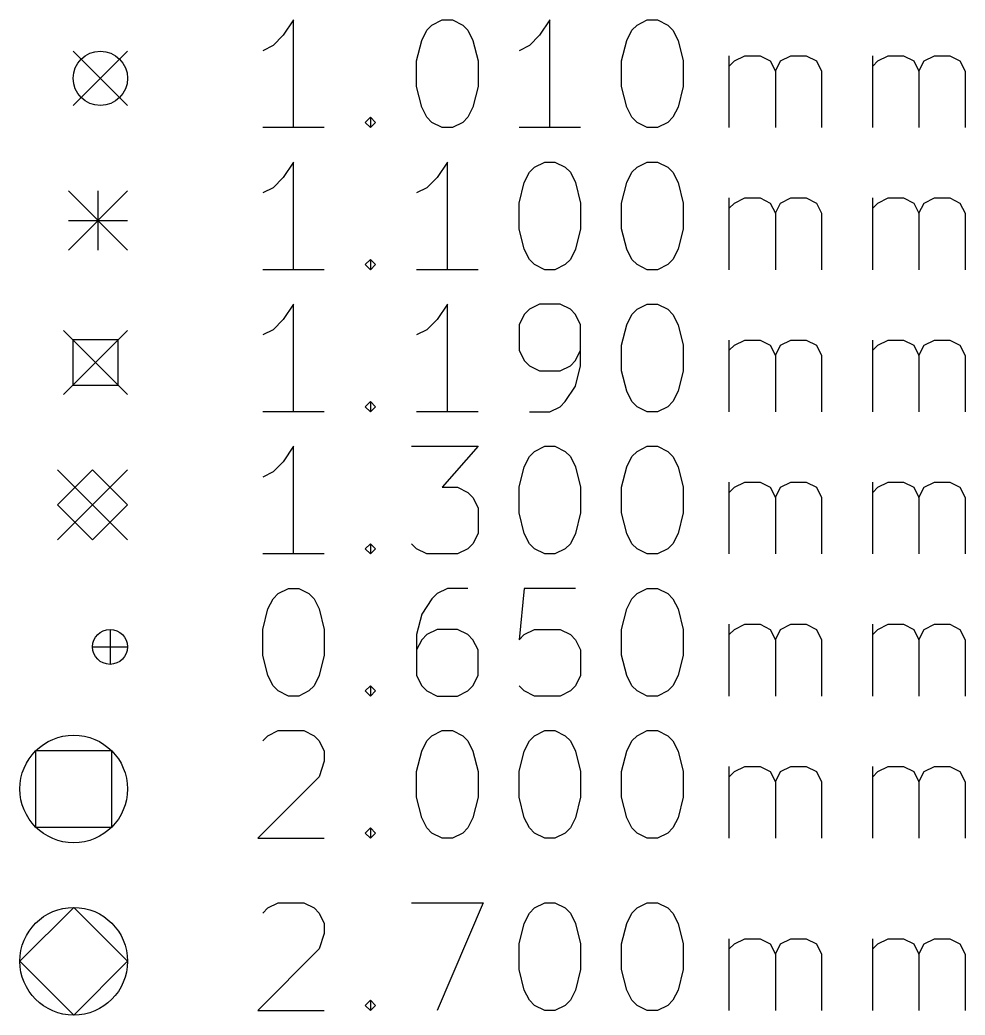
# Model space of a CAD drawing. Header units: millimetres. Extents: x 98 to 190, y -210 to -100.
# Drawn here: x 97.95 to 115.51, y -209.05 to -190.56 of the extents above; entities that cross this region are included whole.
import ezdxf

# ---------------------------------------------------------------- set-up
doc = ezdxf.new("R2010")
doc.units = ezdxf.units.MM
doc.layers.add('BLACK', color=250, linetype='CONTINUOUS')

msp = doc.modelspace()

# ---------------------------------------------------------------- linework, layer by layer
at = {"layer": 'BLACK', "linetype": 'CONTINUOUS'}
for p, q in [((103.033958, -190.564838), (102.843482, -190.850552)), ((103.033958, -192.564838), (103.033958, -190.564838)), ((105.605387, -190.660076), (105.795863, -190.564838)), ((105.795863, -190.564838), (105.98634, -190.564838)), ((105.98634, -190.564838), (106.176816, -190.660076)), ((107.795863, -190.564838), (107.605387, -190.850552)), ((107.795863, -192.564838), (107.795863, -190.564838)), ((109.414911, -190.660076), (109.605387, -190.564838)), ((109.605387, -190.564838), (109.795864, -190.564838)), ((109.795864, -190.564838), (109.98634, -190.660076)), ((105.414911, -190.94579), (105.510149, -190.755314)), ((105.510149, -190.755314), (105.605387, -190.660076)), ((106.176816, -190.660076), (106.272054, -190.755314)), ((106.272054, -190.755314), (106.367292, -190.94579)), ((109.224435, -190.94579), (109.319673, -190.755314)), ((109.319673, -190.755314), (109.414911, -190.660076)), ((109.98634, -190.660076), (110.081578, -190.755314)), ((110.081578, -190.755314), (110.176816, -190.94579)), ((102.843482, -190.850552), (102.653006, -191.041028)), ((105.319673, -191.326742), (105.414911, -190.94579)), ((106.367292, -190.94579), (106.46253, -191.326742)), ((107.605387, -190.850552), (107.414911, -191.041028)), ((109.129197, -191.326742), (109.224435, -190.94579)), ((110.176816, -190.94579), (110.272054, -191.326742)), ((102.653006, -191.041028), (102.46253, -191.136266)), ((107.414911, -191.041028), (107.224435, -191.136266)), ((98.94, -191.145), (99.95, -192.155)), ((99.95, -191.145), (98.94, -192.155)), ((111.129197, -192.564838), (111.129197, -191.231504)), ((111.224435, -191.326742), (111.414911, -191.231504)), ((111.414911, -191.231504), (111.700626, -191.231504)), ((111.700626, -191.231504), (111.891102, -191.326742)), ((112.081578, -191.326742), (112.272054, -191.231504)), ((112.272054, -191.231504), (112.557768, -191.231504)), ((112.557768, -191.231504), (112.748245, -191.326742)), ((113.795864, -192.564838), (113.795864, -191.231504)), ((113.891102, -191.326742), (114.081578, -191.231504)), ((114.081578, -191.231504), (114.367293, -191.231504)), ((114.367293, -191.231504), (114.557769, -191.326742)), ((114.748245, -191.326742), (114.938721, -191.231504)), ((114.938721, -191.231504), (115.224435, -191.231504)), ((115.224435, -191.231504), (115.414912, -191.326742)), ((105.319673, -191.802933), (105.319673, -191.326742)), ((106.46253, -191.326742), (106.46253, -191.802933)), ((109.129197, -191.802933), (109.129197, -191.326742)), ((110.272054, -191.326742), (110.272054, -191.802933)), ((111.129197, -191.42198), (111.224435, -191.326742)), ((111.891102, -191.326742), (111.98634, -191.517219)), ((111.98634, -191.517219), (112.081578, -191.326742)), ((112.748245, -191.326742), (112.843483, -191.517219)), ((113.795864, -191.42198), (113.891102, -191.326742)), ((114.557769, -191.326742), (114.653007, -191.517219)), ((114.653007, -191.517219), (114.748245, -191.326742)), ((115.414912, -191.326742), (115.51015, -191.517219)), ((111.98634, -191.517219), (111.98634, -192.564838)), ((112.843483, -191.517219), (112.843483, -192.564838)), ((114.653007, -191.517219), (114.653007, -192.564838)), ((115.51015, -191.517219), (115.51015, -192.564838)), ((105.414911, -192.183885), (105.319673, -191.802933)), ((106.46253, -191.802933), (106.367292, -192.183885)), ((109.224435, -192.183885), (109.129197, -191.802933)), ((110.272054, -191.802933), (110.176816, -192.183885)), ((105.510149, -192.374361), (105.414911, -192.183885)), ((106.367292, -192.183885), (106.272054, -192.374361)), ((109.319673, -192.374361), (109.224435, -192.183885)), ((110.176816, -192.183885), (110.081578, -192.374361)), ((104.367292, -192.4696), (104.46253, -192.374361)), ((104.46253, -192.374361), (104.557768, -192.4696)), ((104.46253, -192.374361), (104.46253, -192.564838)), ((105.605387, -192.4696), (105.510149, -192.374361)), ((106.272054, -192.374361), (106.176816, -192.4696)), ((109.414911, -192.4696), (109.319673, -192.374361)), ((110.081578, -192.374361), (109.98634, -192.4696)), ((103.605387, -192.564838), (102.46253, -192.564838)), ((104.46253, -192.564838), (104.367292, -192.4696)), ((104.557768, -192.4696), (104.46253, -192.564838)), ((105.795863, -192.564838), (105.605387, -192.4696)), ((105.98634, -192.564838), (105.795863, -192.564838)), ((106.176816, -192.4696), (105.98634, -192.564838)), ((108.367292, -192.564838), (107.224435, -192.564838)), ((109.605387, -192.564838), (109.414911, -192.4696)), ((109.795864, -192.564838), (109.605387, -192.564838)), ((109.98634, -192.4696), (109.795864, -192.564838)), ((103.033958, -193.204838), (102.843482, -193.490552)), ((103.033958, -195.204838), (103.033958, -193.204838)), ((105.891101, -193.204838), (105.700625, -193.490552)), ((105.891101, -195.204838), (105.891101, -193.204838)), ((107.414911, -193.395314), (107.510149, -193.300076)), ((107.510149, -193.300076), (107.700625, -193.204838)), ((107.700625, -193.204838), (107.891102, -193.204838)), ((107.891102, -193.204838), (108.081578, -193.300076)), ((108.081578, -193.300076), (108.176816, -193.395314)), ((109.319673, -193.395314), (109.414911, -193.300076)), ((109.414911, -193.300076), (109.605387, -193.204838)), ((109.605387, -193.204838), (109.795864, -193.204838)), ((109.795864, -193.204838), (109.98634, -193.300076)), ((109.98634, -193.300076), (110.081578, -193.395314)), ((102.843482, -193.490552), (102.653006, -193.681028)), ((105.700625, -193.490552), (105.510149, -193.681028)), ((107.319673, -193.58579), (107.414911, -193.395314)), ((108.176816, -193.395314), (108.272054, -193.58579)), ((109.224435, -193.58579), (109.319673, -193.395314)), ((110.081578, -193.395314), (110.176816, -193.58579)), ((102.653006, -193.681028), (102.46253, -193.776266)), ((105.510149, -193.681028), (105.319673, -193.776266)), ((107.224435, -193.966742), (107.319673, -193.58579)), ((108.272054, -193.58579), (108.367292, -193.966742)), ((109.129197, -193.966742), (109.224435, -193.58579)), ((110.176816, -193.58579), (110.272054, -193.966742)), ((98.85, -193.74), (99.95, -194.84)), ((99.95, -193.74), (98.85, -194.84)), ((99.4, -193.74), (99.4, -194.84)), ((111.129197, -195.204838), (111.129197, -193.871504)), ((111.224435, -193.966742), (111.414911, -193.871504)), ((111.414911, -193.871504), (111.700626, -193.871504)), ((111.700626, -193.871504), (111.891102, -193.966742)), ((112.081578, -193.966742), (112.272054, -193.871504)), ((112.272054, -193.871504), (112.557768, -193.871504)), ((112.557768, -193.871504), (112.748245, -193.966742)), ((113.795864, -195.204838), (113.795864, -193.871504)), ((113.891102, -193.966742), (114.081578, -193.871504)), ((114.081578, -193.871504), (114.367293, -193.871504)), ((114.367293, -193.871504), (114.557769, -193.966742)), ((114.748245, -193.966742), (114.938721, -193.871504)), ((114.938721, -193.871504), (115.224435, -193.871504)), ((115.224435, -193.871504), (115.414912, -193.966742)), ((107.224435, -194.442933), (107.224435, -193.966742)), ((108.367292, -193.966742), (108.367292, -194.442933)), ((109.129197, -194.442933), (109.129197, -193.966742)), ((110.272054, -193.966742), (110.272054, -194.442933)), ((111.129197, -194.06198), (111.224435, -193.966742)), ((111.891102, -193.966742), (111.98634, -194.157219)), ((111.98634, -194.157219), (112.081578, -193.966742)), ((112.748245, -193.966742), (112.843483, -194.157219)), ((113.795864, -194.06198), (113.891102, -193.966742)), ((114.557769, -193.966742), (114.653007, -194.157219)), ((114.653007, -194.157219), (114.748245, -193.966742)), ((115.414912, -193.966742), (115.51015, -194.157219)), ((111.98634, -194.157219), (111.98634, -195.204838)), ((112.843483, -194.157219), (112.843483, -195.204838)), ((114.653007, -194.157219), (114.653007, -195.204838)), ((115.51015, -194.157219), (115.51015, -195.204838)), ((98.85, -194.29), (99.95, -194.29)), ((107.319673, -194.823885), (107.224435, -194.442933)), ((108.367292, -194.442933), (108.272054, -194.823885)), ((109.224435, -194.823885), (109.129197, -194.442933)), ((110.272054, -194.442933), (110.176816, -194.823885)), ((107.414911, -195.014361), (107.319673, -194.823885)), ((108.272054, -194.823885), (108.176816, -195.014361)), ((109.319673, -195.014361), (109.224435, -194.823885)), ((110.176816, -194.823885), (110.081578, -195.014361)), ((104.367292, -195.1096), (104.46253, -195.014361)), ((104.46253, -195.014361), (104.557768, -195.1096)), ((104.46253, -195.014361), (104.46253, -195.204838)), ((107.510149, -195.1096), (107.414911, -195.014361)), ((108.176816, -195.014361), (108.081578, -195.1096)), ((109.414911, -195.1096), (109.319673, -195.014361)), ((110.081578, -195.014361), (109.98634, -195.1096)), ((104.46253, -195.204838), (104.367292, -195.1096)), ((104.557768, -195.1096), (104.46253, -195.204838)), ((107.700625, -195.204838), (107.510149, -195.1096)), ((108.081578, -195.1096), (107.891102, -195.204838)), ((109.605387, -195.204838), (109.414911, -195.1096)), ((109.98634, -195.1096), (109.795864, -195.204838)), ((103.605387, -195.204838), (102.46253, -195.204838)), ((106.46253, -195.204838), (105.319673, -195.204838)), ((107.891102, -195.204838), (107.700625, -195.204838)), ((109.795864, -195.204838), (109.605387, -195.204838)), ((103.033958, -195.844838), (102.843482, -196.130552)), ((103.033958, -197.844838), (103.033958, -195.844838)), ((105.891101, -195.844838), (105.700625, -196.130552)), ((105.891101, -197.844838), (105.891101, -195.844838)), ((107.414911, -195.940076), (107.319673, -196.035314)), ((107.605387, -195.844838), (107.414911, -195.940076)), ((107.98634, -195.844838), (107.605387, -195.844838)), ((108.176816, -195.940076), (107.98634, -195.844838)), ((108.272054, -196.035314), (108.176816, -195.940076)), ((109.319673, -196.035314), (109.414911, -195.940076)), ((109.414911, -195.940076), (109.605387, -195.844838)), ((109.605387, -195.844838), (109.795864, -195.844838)), ((109.795864, -195.844838), (109.98634, -195.940076)), ((109.98634, -195.940076), (110.081578, -196.035314)), ((107.319673, -196.035314), (107.224435, -196.22579)), ((108.367292, -196.22579), (108.272054, -196.035314)), ((109.224435, -196.22579), (109.319673, -196.035314)), ((110.081578, -196.035314), (110.176816, -196.22579)), ((102.843482, -196.130552), (102.653006, -196.321028)), ((105.700625, -196.130552), (105.510149, -196.321028)), ((107.224435, -196.22579), (107.224435, -196.70198)), ((108.367292, -196.987695), (108.367292, -196.22579)), ((109.129197, -196.606742), (109.224435, -196.22579)), ((110.176816, -196.22579), (110.272054, -196.606742)), ((98.76, -196.335), (99.95, -197.525)), ((99.95, -196.335), (98.76, -197.525)), ((102.653006, -196.321028), (102.46253, -196.416266)), ((105.510149, -196.321028), (105.319673, -196.416266)), ((99.775733, -196.509267), (98.934267, -196.509267)), ((98.934267, -196.509267), (98.934267, -197.350733)), ((99.775733, -197.350733), (99.775733, -196.509267)), ((109.129197, -197.082933), (109.129197, -196.606742)), ((110.272054, -196.606742), (110.272054, -197.082933)), ((111.129197, -197.844838), (111.129197, -196.511504)), ((111.129197, -196.70198), (111.224435, -196.606742)), ((111.224435, -196.606742), (111.414911, -196.511504)), ((111.414911, -196.511504), (111.700626, -196.511504)), ((111.700626, -196.511504), (111.891102, -196.606742)), ((111.891102, -196.606742), (111.98634, -196.797219)), ((111.98634, -196.797219), (112.081578, -196.606742)), ((112.081578, -196.606742), (112.272054, -196.511504)), ((112.272054, -196.511504), (112.557768, -196.511504)), ((112.557768, -196.511504), (112.748245, -196.606742)), ((112.748245, -196.606742), (112.843483, -196.797219)), ((113.795864, -197.844838), (113.795864, -196.511504)), ((113.795864, -196.70198), (113.891102, -196.606742)), ((113.891102, -196.606742), (114.081578, -196.511504)), ((114.081578, -196.511504), (114.367293, -196.511504)), ((114.367293, -196.511504), (114.557769, -196.606742)), ((114.557769, -196.606742), (114.653007, -196.797219)), ((114.653007, -196.797219), (114.748245, -196.606742)), ((114.748245, -196.606742), (114.938721, -196.511504)), ((114.938721, -196.511504), (115.224435, -196.511504)), ((115.224435, -196.511504), (115.414912, -196.606742)), ((115.414912, -196.606742), (115.51015, -196.797219)), ((107.224435, -196.70198), (107.319673, -196.892457)), ((108.272054, -196.892457), (108.367292, -196.70198)), ((111.98634, -196.797219), (111.98634, -197.844838)), ((112.843483, -196.797219), (112.843483, -197.844838)), ((114.653007, -196.797219), (114.653007, -197.844838)), ((115.51015, -196.797219), (115.51015, -197.844838)), ((107.319673, -196.892457), (107.414911, -196.987695)), ((107.414911, -196.987695), (107.605387, -197.082933)), ((107.98634, -197.082933), (108.176816, -196.987695)), ((108.176816, -196.987695), (108.272054, -196.892457)), ((108.272054, -197.368647), (108.367292, -196.987695)), ((107.605387, -197.082933), (107.98634, -197.082933)), ((109.224435, -197.463885), (109.129197, -197.082933)), ((110.272054, -197.082933), (110.176816, -197.463885)), ((98.934267, -197.350733), (99.775733, -197.350733)), ((108.081578, -197.654361), (108.272054, -197.368647)), ((109.319673, -197.654361), (109.224435, -197.463885)), ((110.176816, -197.463885), (110.081578, -197.654361)), ((104.367292, -197.7496), (104.46253, -197.654361)), ((104.46253, -197.844838), (104.367292, -197.7496)), ((104.46253, -197.654361), (104.557768, -197.7496)), ((104.46253, -197.654361), (104.46253, -197.844838)), ((104.557768, -197.7496), (104.46253, -197.844838)), ((107.795863, -197.844838), (107.98634, -197.7496)), ((107.98634, -197.7496), (108.081578, -197.654361)), ((109.414911, -197.7496), (109.319673, -197.654361)), ((109.605387, -197.844838), (109.414911, -197.7496)), ((109.98634, -197.7496), (109.795864, -197.844838)), ((110.081578, -197.654361), (109.98634, -197.7496)), ((103.605387, -197.844838), (102.46253, -197.844838)), ((106.46253, -197.844838), (105.319673, -197.844838)), ((107.414911, -197.844838), (107.795863, -197.844838)), ((109.795864, -197.844838), (109.605387, -197.844838)), ((103.033958, -198.484838), (102.843482, -198.770552)), ((103.033958, -200.484838), (103.033958, -198.484838)), ((105.224435, -198.484838), (106.46253, -198.484838)), ((106.46253, -198.484838), (105.795863, -199.246742)), ((107.510149, -198.580076), (107.700625, -198.484838)), ((107.700625, -198.484838), (107.891102, -198.484838)), ((107.891102, -198.484838), (108.081578, -198.580076)), ((109.414911, -198.580076), (109.605387, -198.484838)), ((109.605387, -198.484838), (109.795864, -198.484838)), ((109.795864, -198.484838), (109.98634, -198.580076)), ((107.319673, -198.86579), (107.414911, -198.675314)), ((107.414911, -198.675314), (107.510149, -198.580076)), ((108.081578, -198.580076), (108.176816, -198.675314)), ((108.176816, -198.675314), (108.272054, -198.86579)), ((109.224435, -198.86579), (109.319673, -198.675314)), ((109.319673, -198.675314), (109.414911, -198.580076)), ((109.98634, -198.580076), (110.081578, -198.675314)), ((110.081578, -198.675314), (110.176816, -198.86579)), ((102.843482, -198.770552), (102.653006, -198.961028)), ((107.224435, -199.246742), (107.319673, -198.86579)), ((108.272054, -198.86579), (108.367292, -199.246742)), ((109.129197, -199.246742), (109.224435, -198.86579)), ((110.176816, -198.86579), (110.272054, -199.246742)), ((98.65, -198.92), (99.95, -200.22)), ((99.95, -198.92), (98.65, -200.22)), ((99.3, -198.92), (98.65, -199.57)), ((99.95, -199.57), (99.3, -198.92)), ((102.653006, -198.961028), (102.46253, -199.056266)), ((105.795863, -199.246742), (106.081578, -199.246742)), ((106.081578, -199.246742), (106.272054, -199.34198)), ((107.224435, -199.722933), (107.224435, -199.246742)), ((108.367292, -199.246742), (108.367292, -199.722933)), ((109.129197, -199.722933), (109.129197, -199.246742)), ((110.272054, -199.246742), (110.272054, -199.722933)), ((111.129197, -200.484838), (111.129197, -199.151504)), ((111.129197, -199.34198), (111.224435, -199.246742)), ((111.224435, -199.246742), (111.414911, -199.151504)), ((111.414911, -199.151504), (111.700626, -199.151504)), ((111.700626, -199.151504), (111.891102, -199.246742)), ((111.891102, -199.246742), (111.98634, -199.437219)), ((111.98634, -199.437219), (112.081578, -199.246742)), ((112.081578, -199.246742), (112.272054, -199.151504)), ((112.272054, -199.151504), (112.557768, -199.151504)), ((112.557768, -199.151504), (112.748245, -199.246742)), ((112.748245, -199.246742), (112.843483, -199.437219)), ((113.795864, -200.484838), (113.795864, -199.151504)), ((113.795864, -199.34198), (113.891102, -199.246742)), ((113.891102, -199.246742), (114.081578, -199.151504)), ((114.081578, -199.151504), (114.367293, -199.151504)), ((114.367293, -199.151504), (114.557769, -199.246742)), ((114.557769, -199.246742), (114.653007, -199.437219)), ((114.653007, -199.437219), (114.748245, -199.246742)), ((114.748245, -199.246742), (114.938721, -199.151504)), ((114.938721, -199.151504), (115.224435, -199.151504)), ((115.224435, -199.151504), (115.414912, -199.246742)), ((115.414912, -199.246742), (115.51015, -199.437219)), ((106.272054, -199.34198), (106.367292, -199.437219)), ((106.367292, -199.437219), (106.46253, -199.627695)), ((111.98634, -199.437219), (111.98634, -200.484838)), ((112.843483, -199.437219), (112.843483, -200.484838)), ((114.653007, -199.437219), (114.653007, -200.484838)), ((115.51015, -199.437219), (115.51015, -200.484838)), ((98.65, -199.57), (99.3, -200.22)), ((99.3, -200.22), (99.95, -199.57)), ((106.46253, -199.627695), (106.46253, -200.103885)), ((107.319673, -200.103885), (107.224435, -199.722933)), ((108.367292, -199.722933), (108.272054, -200.103885)), ((109.224435, -200.103885), (109.129197, -199.722933)), ((110.272054, -199.722933), (110.176816, -200.103885)), ((106.46253, -200.103885), (106.367292, -200.294361)), ((107.414911, -200.294361), (107.319673, -200.103885)), ((108.272054, -200.103885), (108.176816, -200.294361)), ((109.319673, -200.294361), (109.224435, -200.103885)), ((110.176816, -200.103885), (110.081578, -200.294361)), ((104.367292, -200.3896), (104.46253, -200.294361)), ((104.46253, -200.294361), (104.557768, -200.3896)), ((104.46253, -200.294361), (104.46253, -200.484838)), ((105.319673, -200.3896), (105.224435, -200.294361)), ((106.367292, -200.294361), (106.272054, -200.3896)), ((107.510149, -200.3896), (107.414911, -200.294361)), ((108.176816, -200.294361), (108.081578, -200.3896)), ((109.414911, -200.3896), (109.319673, -200.294361)), ((110.081578, -200.294361), (109.98634, -200.3896)), ((103.605387, -200.484838), (102.46253, -200.484838)), ((104.46253, -200.484838), (104.367292, -200.3896)), ((104.557768, -200.3896), (104.46253, -200.484838)), ((105.510149, -200.484838), (105.319673, -200.3896)), ((106.081578, -200.484838), (105.510149, -200.484838)), ((106.272054, -200.3896), (106.081578, -200.484838)), ((107.700625, -200.484838), (107.510149, -200.3896)), ((107.891102, -200.484838), (107.700625, -200.484838)), ((108.081578, -200.3896), (107.891102, -200.484838)), ((109.605387, -200.484838), (109.414911, -200.3896)), ((109.795864, -200.484838), (109.605387, -200.484838)), ((109.98634, -200.3896), (109.795864, -200.484838)), ((102.653006, -201.315314), (102.748244, -201.220076)), ((102.748244, -201.220076), (102.93872, -201.124838)), ((102.93872, -201.124838), (103.129197, -201.124838)), ((103.129197, -201.124838), (103.319673, -201.220076)), ((103.319673, -201.220076), (103.414911, -201.315314)), ((105.700625, -201.220076), (105.605387, -201.315314)), ((105.891101, -201.124838), (105.700625, -201.220076)), ((106.272054, -201.124838), (105.891101, -201.124838)), ((107.319673, -201.124838), (107.224435, -202.077219)), ((108.272054, -201.124838), (107.319673, -201.124838)), ((109.319673, -201.315314), (109.414911, -201.220076)), ((109.414911, -201.220076), (109.605387, -201.124838)), ((109.605387, -201.124838), (109.795864, -201.124838)), ((109.795864, -201.124838), (109.98634, -201.220076)), ((109.98634, -201.220076), (110.081578, -201.315314)), ((102.557768, -201.50579), (102.653006, -201.315314)), ((103.414911, -201.315314), (103.510149, -201.50579)), ((105.605387, -201.315314), (105.414911, -201.601028)), ((109.224435, -201.50579), (109.319673, -201.315314)), ((110.081578, -201.315314), (110.176816, -201.50579)), ((102.46253, -201.886742), (102.557768, -201.50579)), ((103.510149, -201.50579), (103.605387, -201.886742)), ((105.414911, -201.601028), (105.319673, -201.98198)), ((109.129197, -201.886742), (109.224435, -201.50579)), ((110.176816, -201.50579), (110.272054, -201.886742)), ((111.129197, -203.124838), (111.129197, -201.791504)), ((111.224435, -201.886742), (111.414911, -201.791504)), ((111.414911, -201.791504), (111.700626, -201.791504)), ((111.700626, -201.791504), (111.891102, -201.886742)), ((112.081578, -201.886742), (112.272054, -201.791504)), ((112.272054, -201.791504), (112.557768, -201.791504)), ((112.557768, -201.791504), (112.748245, -201.886742)), ((113.795864, -203.124838), (113.795864, -201.791504)), ((113.891102, -201.886742), (114.081578, -201.791504)), ((114.081578, -201.791504), (114.367293, -201.791504)), ((114.367293, -201.791504), (114.557769, -201.886742)), ((114.748245, -201.886742), (114.938721, -201.791504)), ((114.938721, -201.791504), (115.224435, -201.791504)), ((115.224435, -201.791504), (115.414912, -201.886742)), ((99.625, -201.885), (99.625, -202.535)), ((102.46253, -202.362933), (102.46253, -201.886742)), ((103.605387, -201.886742), (103.605387, -202.362933)), ((105.319673, -201.98198), (105.319673, -202.743885)), ((105.510149, -201.98198), (105.414911, -202.077219)), ((105.700625, -201.886742), (105.510149, -201.98198)), ((106.081578, -201.886742), (105.700625, -201.886742)), ((106.272054, -201.98198), (106.081578, -201.886742)), ((106.367292, -202.077219), (106.272054, -201.98198)), ((107.224435, -202.077219), (107.319673, -201.98198)), ((107.319673, -201.98198), (107.510149, -201.886742)), ((107.510149, -201.886742), (107.98634, -201.886742)), ((107.98634, -201.886742), (108.176816, -201.98198)), ((108.176816, -201.98198), (108.272054, -202.077219)), ((109.129197, -202.362933), (109.129197, -201.886742)), ((110.272054, -201.886742), (110.272054, -202.362933)), ((111.129197, -201.98198), (111.224435, -201.886742)), ((111.891102, -201.886742), (111.98634, -202.077219)), ((111.98634, -202.077219), (112.081578, -201.886742)), ((112.748245, -201.886742), (112.843483, -202.077219)), ((113.795864, -201.98198), (113.891102, -201.886742)), ((114.557769, -201.886742), (114.653007, -202.077219)), ((114.653007, -202.077219), (114.748245, -201.886742)), ((115.414912, -201.886742), (115.51015, -202.077219)), ((99.3, -202.21), (99.95, -202.21)), ((105.414911, -202.077219), (105.319673, -202.267695)), ((106.46253, -202.267695), (106.367292, -202.077219)), ((108.272054, -202.077219), (108.367292, -202.267695)), ((111.98634, -202.077219), (111.98634, -203.124838)), ((112.843483, -202.077219), (112.843483, -203.124838)), ((114.653007, -202.077219), (114.653007, -203.124838)), ((115.51015, -202.077219), (115.51015, -203.124838)), ((102.557768, -202.743885), (102.46253, -202.362933)), ((103.605387, -202.362933), (103.510149, -202.743885)), ((106.46253, -202.743885), (106.46253, -202.267695)), ((108.367292, -202.267695), (108.367292, -202.743885)), ((109.224435, -202.743885), (109.129197, -202.362933)), ((110.272054, -202.362933), (110.176816, -202.743885)), ((102.653006, -202.934361), (102.557768, -202.743885)), ((103.510149, -202.743885), (103.414911, -202.934361)), ((105.319673, -202.743885), (105.414911, -202.934361)), ((106.367292, -202.934361), (106.46253, -202.743885)), ((108.367292, -202.743885), (108.272054, -202.934361)), ((109.319673, -202.934361), (109.224435, -202.743885)), ((110.176816, -202.743885), (110.081578, -202.934361)), ((102.748244, -203.0296), (102.653006, -202.934361)), ((103.414911, -202.934361), (103.319673, -203.0296)), ((104.367292, -203.0296), (104.46253, -202.934361)), ((104.46253, -202.934361), (104.557768, -203.0296)), ((104.46253, -202.934361), (104.46253, -203.124838)), ((105.414911, -202.934361), (105.510149, -203.0296)), ((106.272054, -203.0296), (106.367292, -202.934361)), ((107.319673, -203.0296), (107.224435, -202.934361)), ((108.272054, -202.934361), (108.176816, -203.0296)), ((109.414911, -203.0296), (109.319673, -202.934361)), ((110.081578, -202.934361), (109.98634, -203.0296)), ((102.93872, -203.124838), (102.748244, -203.0296)), ((103.129197, -203.124838), (102.93872, -203.124838)), ((103.319673, -203.0296), (103.129197, -203.124838)), ((104.46253, -203.124838), (104.367292, -203.0296)), ((104.557768, -203.0296), (104.46253, -203.124838)), ((105.510149, -203.0296), (105.700625, -203.124838)), ((105.700625, -203.124838), (106.081578, -203.124838)), ((106.081578, -203.124838), (106.272054, -203.0296)), ((107.510149, -203.124838), (107.319673, -203.0296)), ((107.98634, -203.124838), (107.510149, -203.124838)), ((108.176816, -203.0296), (107.98634, -203.124838)), ((109.605387, -203.124838), (109.414911, -203.0296)), ((109.795864, -203.124838), (109.605387, -203.124838)), ((109.98634, -203.0296), (109.795864, -203.124838)), ((102.46253, -203.955314), (102.557768, -203.860076)), ((102.557768, -203.860076), (102.748244, -203.764838)), ((102.748244, -203.764838), (103.224435, -203.764838)), ((103.224435, -203.764838), (103.414911, -203.860076)), ((103.414911, -203.860076), (103.510149, -203.955314)), ((105.510149, -203.955314), (105.605387, -203.860076)), ((105.605387, -203.860076), (105.795863, -203.764838)), ((105.795863, -203.764838), (105.98634, -203.764838)), ((105.98634, -203.764838), (106.176816, -203.860076)), ((106.176816, -203.860076), (106.272054, -203.955314)), ((107.414911, -203.955314), (107.510149, -203.860076)), ((107.510149, -203.860076), (107.700625, -203.764838)), ((107.700625, -203.764838), (107.891102, -203.764838)), ((107.891102, -203.764838), (108.081578, -203.860076)), ((108.081578, -203.860076), (108.176816, -203.955314)), ((109.319673, -203.955314), (109.414911, -203.860076)), ((109.414911, -203.860076), (109.605387, -203.764838)), ((109.605387, -203.764838), (109.795864, -203.764838)), ((109.795864, -203.764838), (109.98634, -203.860076)), ((109.98634, -203.860076), (110.081578, -203.955314)), ((103.510149, -203.955314), (103.605387, -204.14579)), ((105.414911, -204.14579), (105.510149, -203.955314)), ((106.272054, -203.955314), (106.367292, -204.14579)), ((107.319673, -204.14579), (107.414911, -203.955314)), ((108.176816, -203.955314), (108.272054, -204.14579)), ((109.224435, -204.14579), (109.319673, -203.955314)), ((110.081578, -203.955314), (110.176816, -204.14579)), ((99.657114, -204.142886), (98.242886, -204.142886)), ((98.242886, -204.142886), (98.242886, -205.557114)), ((99.657114, -205.557114), (99.657114, -204.142886)), ((103.605387, -204.14579), (103.605387, -204.336266)), ((105.319673, -204.526742), (105.414911, -204.14579)), ((106.367292, -204.14579), (106.46253, -204.526742)), ((107.224435, -204.526742), (107.319673, -204.14579)), ((108.272054, -204.14579), (108.367292, -204.526742)), ((109.129197, -204.526742), (109.224435, -204.14579)), ((110.176816, -204.14579), (110.272054, -204.526742)), ((103.605387, -204.336266), (103.510149, -204.62198)), ((111.129197, -205.764838), (111.129197, -204.431504)), ((111.224435, -204.526742), (111.414911, -204.431504)), ((111.414911, -204.431504), (111.700626, -204.431504)), ((111.700626, -204.431504), (111.891102, -204.526742)), ((112.081578, -204.526742), (112.272054, -204.431504)), ((112.272054, -204.431504), (112.557768, -204.431504)), ((112.557768, -204.431504), (112.748245, -204.526742)), ((113.795864, -205.764838), (113.795864, -204.431504)), ((113.891102, -204.526742), (114.081578, -204.431504)), ((114.081578, -204.431504), (114.367293, -204.431504)), ((114.367293, -204.431504), (114.557769, -204.526742)), ((114.748245, -204.526742), (114.938721, -204.431504)), ((114.938721, -204.431504), (115.224435, -204.431504)), ((115.224435, -204.431504), (115.414912, -204.526742)), ((103.510149, -204.62198), (102.367292, -205.764838)), ((105.319673, -205.002933), (105.319673, -204.526742)), ((106.46253, -204.526742), (106.46253, -205.002933)), ((107.224435, -205.002933), (107.224435, -204.526742)), ((108.367292, -204.526742), (108.367292, -205.002933)), ((109.129197, -205.002933), (109.129197, -204.526742)), ((110.272054, -204.526742), (110.272054, -205.002933)), ((111.129197, -204.62198), (111.224435, -204.526742)), ((111.891102, -204.526742), (111.98634, -204.717219)), ((111.98634, -204.717219), (112.081578, -204.526742)), ((112.748245, -204.526742), (112.843483, -204.717219)), ((113.795864, -204.62198), (113.891102, -204.526742)), ((114.557769, -204.526742), (114.653007, -204.717219)), ((114.653007, -204.717219), (114.748245, -204.526742)), ((115.414912, -204.526742), (115.51015, -204.717219)), ((111.98634, -204.717219), (111.98634, -205.764838)), ((112.843483, -204.717219), (112.843483, -205.764838)), ((114.653007, -204.717219), (114.653007, -205.764838)), ((115.51015, -204.717219), (115.51015, -205.764838)), ((105.414911, -205.383885), (105.319673, -205.002933)), ((106.46253, -205.002933), (106.367292, -205.383885)), ((107.319673, -205.383885), (107.224435, -205.002933)), ((108.367292, -205.002933), (108.272054, -205.383885)), ((109.224435, -205.383885), (109.129197, -205.002933)), ((110.272054, -205.002933), (110.176816, -205.383885)), ((105.510149, -205.574361), (105.414911, -205.383885)), ((106.367292, -205.383885), (106.272054, -205.574361)), ((107.414911, -205.574361), (107.319673, -205.383885)), ((108.272054, -205.383885), (108.176816, -205.574361)), ((109.319673, -205.574361), (109.224435, -205.383885)), ((110.176816, -205.383885), (110.081578, -205.574361)), ((98.242886, -205.557114), (99.657114, -205.557114)), ((104.367292, -205.6696), (104.46253, -205.574361)), ((104.46253, -205.764838), (104.367292, -205.6696)), ((104.46253, -205.574361), (104.557768, -205.6696)), ((104.46253, -205.574361), (104.46253, -205.764838)), ((104.557768, -205.6696), (104.46253, -205.764838)), ((105.605387, -205.6696), (105.510149, -205.574361)), ((105.795863, -205.764838), (105.605387, -205.6696)), ((106.176816, -205.6696), (105.98634, -205.764838)), ((106.272054, -205.574361), (106.176816, -205.6696)), ((107.510149, -205.6696), (107.414911, -205.574361)), ((107.700625, -205.764838), (107.510149, -205.6696)), ((108.081578, -205.6696), (107.891102, -205.764838)), ((108.176816, -205.574361), (108.081578, -205.6696)), ((109.414911, -205.6696), (109.319673, -205.574361)), ((109.605387, -205.764838), (109.414911, -205.6696)), ((109.98634, -205.6696), (109.795864, -205.764838)), ((110.081578, -205.574361), (109.98634, -205.6696)), ((102.367292, -205.764838), (103.605387, -205.764838)), ((105.98634, -205.764838), (105.795863, -205.764838)), ((107.891102, -205.764838), (107.700625, -205.764838)), ((109.795864, -205.764838), (109.605387, -205.764838)), ((102.557768, -207.060076), (102.748244, -206.964838)), ((102.748244, -206.964838), (103.224435, -206.964838)), ((103.224435, -206.964838), (103.414911, -207.060076)), ((105.224435, -206.964838), (106.557768, -206.964838)), ((106.557768, -206.964838), (105.700625, -208.964838)), ((107.510149, -207.060076), (107.700625, -206.964838)), ((107.700625, -206.964838), (107.891102, -206.964838)), ((107.891102, -206.964838), (108.081578, -207.060076)), ((109.414911, -207.060076), (109.605387, -206.964838)), ((109.605387, -206.964838), (109.795864, -206.964838)), ((109.795864, -206.964838), (109.98634, -207.060076)), ((98.95, -207.05), (97.95, -208.05)), ((99.95, -208.05), (98.95, -207.05)), ((102.46253, -207.155314), (102.557768, -207.060076)), ((103.414911, -207.060076), (103.510149, -207.155314)), ((103.510149, -207.155314), (103.605387, -207.34579)), ((107.319673, -207.34579), (107.414911, -207.155314)), ((107.414911, -207.155314), (107.510149, -207.060076)), ((108.081578, -207.060076), (108.176816, -207.155314)), ((108.176816, -207.155314), (108.272054, -207.34579)), ((109.224435, -207.34579), (109.319673, -207.155314)), ((109.319673, -207.155314), (109.414911, -207.060076)), ((109.98634, -207.060076), (110.081578, -207.155314)), ((110.081578, -207.155314), (110.176816, -207.34579)), ((103.605387, -207.34579), (103.605387, -207.536266)), ((107.224435, -207.726742), (107.319673, -207.34579)), ((108.272054, -207.34579), (108.367292, -207.726742)), ((109.129197, -207.726742), (109.224435, -207.34579)), ((110.176816, -207.34579), (110.272054, -207.726742)), ((103.605387, -207.536266), (103.510149, -207.82198)), ((107.224435, -208.202933), (107.224435, -207.726742)), ((108.367292, -207.726742), (108.367292, -208.202933)), ((109.129197, -208.202933), (109.129197, -207.726742)), ((110.272054, -207.726742), (110.272054, -208.202933)), ((111.129197, -208.964838), (111.129197, -207.631504)), ((111.129197, -207.82198), (111.224435, -207.726742)), ((111.224435, -207.726742), (111.414911, -207.631504)), ((111.414911, -207.631504), (111.700626, -207.631504)), ((111.700626, -207.631504), (111.891102, -207.726742)), ((111.891102, -207.726742), (111.98634, -207.917219)), ((111.98634, -207.917219), (112.081578, -207.726742)), ((112.081578, -207.726742), (112.272054, -207.631504)), ((112.272054, -207.631504), (112.557768, -207.631504)), ((112.557768, -207.631504), (112.748245, -207.726742)), ((112.748245, -207.726742), (112.843483, -207.917219)), ((113.795864, -208.964838), (113.795864, -207.631504)), ((113.795864, -207.82198), (113.891102, -207.726742)), ((113.891102, -207.726742), (114.081578, -207.631504)), ((114.081578, -207.631504), (114.367293, -207.631504)), ((114.367293, -207.631504), (114.557769, -207.726742)), ((114.557769, -207.726742), (114.653007, -207.917219)), ((114.653007, -207.917219), (114.748245, -207.726742)), ((114.748245, -207.726742), (114.938721, -207.631504)), ((114.938721, -207.631504), (115.224435, -207.631504)), ((115.224435, -207.631504), (115.414912, -207.726742)), ((115.414912, -207.726742), (115.51015, -207.917219)), ((103.510149, -207.82198), (102.367292, -208.964838)), ((111.98634, -207.917219), (111.98634, -208.964838)), ((112.843483, -207.917219), (112.843483, -208.964838)), ((114.653007, -207.917219), (114.653007, -208.964838)), ((115.51015, -207.917219), (115.51015, -208.964838)), ((97.95, -208.05), (98.95, -209.05)), ((98.95, -209.05), (99.95, -208.05)), ((107.319673, -208.583885), (107.224435, -208.202933)), ((108.367292, -208.202933), (108.272054, -208.583885)), ((109.224435, -208.583885), (109.129197, -208.202933)), ((110.272054, -208.202933), (110.176816, -208.583885)), ((107.414911, -208.774361), (107.319673, -208.583885)), ((108.272054, -208.583885), (108.176816, -208.774361)), ((109.319673, -208.774361), (109.224435, -208.583885)), ((110.176816, -208.583885), (110.081578, -208.774361)), ((104.367292, -208.8696), (104.46253, -208.774361)), ((104.46253, -208.964838), (104.367292, -208.8696)), ((104.46253, -208.774361), (104.557768, -208.8696)), ((104.46253, -208.774361), (104.46253, -208.964838)), ((104.557768, -208.8696), (104.46253, -208.964838)), ((107.510149, -208.8696), (107.414911, -208.774361)), ((107.700625, -208.964838), (107.510149, -208.8696)), ((108.081578, -208.8696), (107.891102, -208.964838)), ((108.176816, -208.774361), (108.081578, -208.8696)), ((109.414911, -208.8696), (109.319673, -208.774361)), ((109.605387, -208.964838), (109.414911, -208.8696)), ((109.98634, -208.8696), (109.795864, -208.964838)), ((110.081578, -208.774361), (109.98634, -208.8696)), ((102.367292, -208.964838), (103.605387, -208.964838)), ((107.891102, -208.964838), (107.700625, -208.964838)), ((109.795864, -208.964838), (109.605387, -208.964838))]:
    msp.add_line(p, q, dxfattribs=at)
at = {"layer": 'BLACK'}
for centre, radius in [((99.445, -191.65), 0.505), ((99.625, -202.21), 0.325), ((98.95, -204.85), 1), ((98.95, -208.05), 1)]:
    msp.add_circle(centre, radius, dxfattribs=at)

doc.saveas('drawing.dxf')
